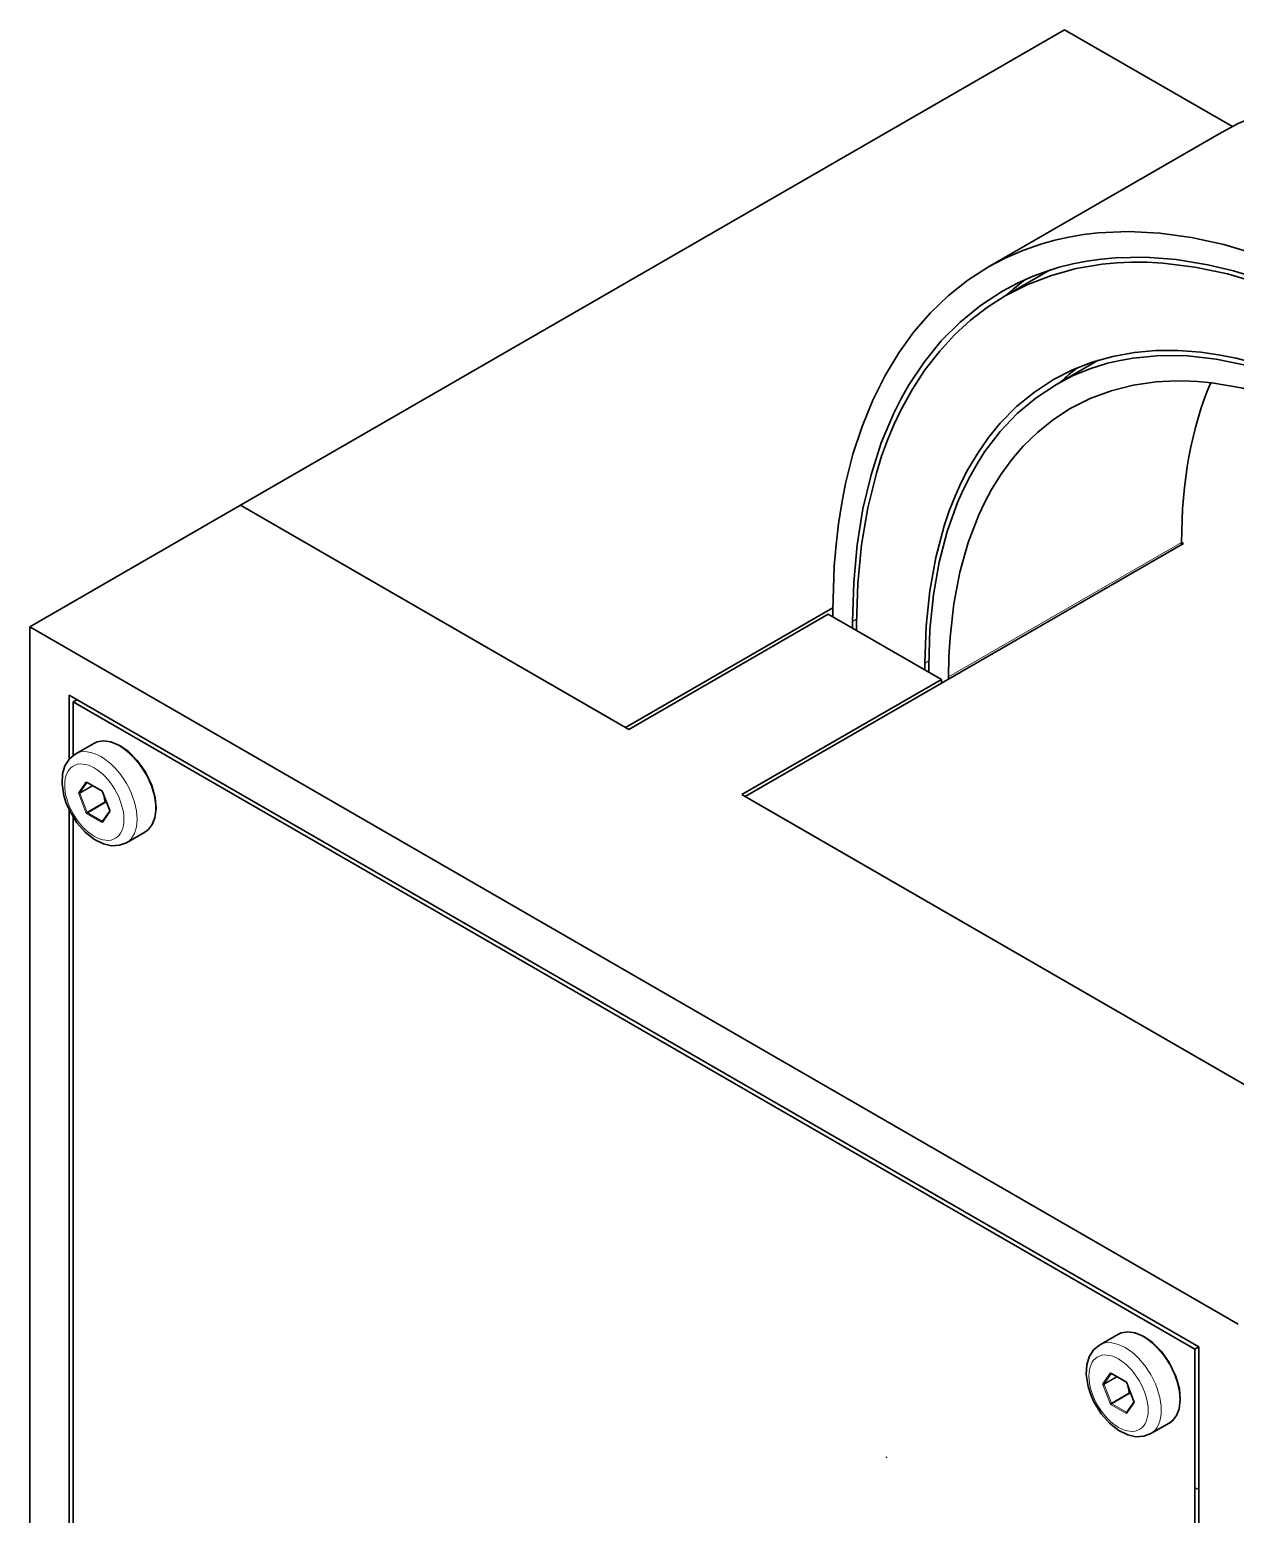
# Model space of a CAD drawing. Extents: x 157 to 1229, y 75 to 1118.
# Drawn here: x 948.6 to 1013.3, y 1037.9 to 1117.7 of the extents above; entities that cross this region are included whole.
import ezdxf

# ---------------------------------------------------------------- set-up
doc = ezdxf.new("R2010")
doc.units = 0

msp = doc.modelspace()

# ---------------------------------------------------------------- linework, layer by layer
at = {"color": 7, "lineweight": 35}
for p, q in [((1004.137, 1117.729), (959.872, 1092.173)), ((959.872, 1092.173), (980.56, 1080.229)), ((959.872, 1092.173), (979.322, 1080.943)), ((1010.535, 1090.112), (986.988, 1076.517)), ((948.558, 1085.641), (1013.471, 1048.164)), ((948.558, 1085.641), (948.558, 1029.421)), ((950.68, 1081.967), (1011.349, 1046.939)), ((950.892, 1081.599), (1011.137, 1046.817)), ((986.988, 1076.517), (1024.784, 1054.696)), ((950.68, 1075.791), (950.68, 1033.738)), ((988.226, 1075.803), (1024.784, 1054.696)), ((950.892, 1075.406), (950.892, 1033.935)), ((1011.349, 995.618), (1011.349, 1046.939)), ((1011.137, 995.986), (1011.137, 1046.817))]:
    msp.add_line(p, q, dxfattribs=at)
at = {"color": 7, "lineweight": 35, "ltscale": 0.260342}
msp.add_line((1004.137, 1117.729), (1013.155, 1112.522), dxfattribs=at)
at = {"color": 7, "lineweight": 35, "ltscale": 0.3613}
msp.add_line((1000.057, 1104.979), (1012.573, 1112.205), dxfattribs=at)
at = {"color": 7, "lineweight": 35, "ltscale": 0.069835}
msp.add_line((1003.376, 1104.817), (1000.957, 1103.421), dxfattribs=at)
at = {"color": 7, "lineweight": 35, "ltscale": 0.064683}
msp.add_line((1003.701, 1098.667), (1005.942, 1099.961), dxfattribs=at)
at = {"color": 7, "lineweight": 35, "ltscale": 0.326599}
msp.add_line((959.872, 1092.173), (948.558, 1085.641), dxfattribs=at)
at = {"color": 7, "lineweight": 13, "ltscale": 0.361298}
msp.add_line((997.913, 1082.947), (1010.429, 1090.173), dxfattribs=at)
at = {"color": 7, "lineweight": 35, "ltscale": 0.003061}
for p, q in [((1010.429, 1090.173), (1010.429, 1090.051)), ((1010.429, 1090.173), (1010.535, 1090.112)), ((997.913, 1082.947), (997.913, 1082.825))]:
    msp.add_line(p, q, dxfattribs=at)
at = {"color": 7, "lineweight": 35, "ltscale": 0.321502}
msp.add_line((980.56, 1080.229), (991.697, 1086.659), dxfattribs=at)
at = {"color": 7, "lineweight": 35, "ltscale": 0.309247}
for p, q in [((991.449, 1086.312), (980.736, 1080.127)), ((997.524, 1082.804), (986.812, 1076.619))]:
    msp.add_line(p, q, dxfattribs=at)
at = {"color": 7, "lineweight": 35, "ltscale": 0.175378}
msp.add_line((991.449, 1086.312), (997.524, 1082.804), dxfattribs=at)
at = {"color": 7, "lineweight": 35, "ltscale": 0.009183}
for p, q in [((991.697, 1086.536), (991.697, 1086.169)), ((992.969, 1085.801), (992.969, 1085.434)), ((996.64, 1083.682), (996.64, 1083.315)), ((996.853, 1083.559), (996.853, 1083.192))]:
    msp.add_line(p, q, dxfattribs=at)
at = {"color": 7, "lineweight": 13, "ltscale": 0.006147}
msp.add_line((992.757, 1085.924), (992.97, 1086.047), dxfattribs=at)
at = {"color": 7, "lineweight": 35, "ltscale": 0.009186}
msp.add_line((992.757, 1085.924), (992.757, 1085.557), dxfattribs=at)
at = {"color": 7, "lineweight": 13, "ltscale": 0.006153}
msp.add_line((996.854, 1083.805), (996.64, 1083.682), dxfattribs=at)
at = {"color": 7, "lineweight": 35, "ltscale": 0.005103}
for p, q in [((997.524, 1082.804), (997.524, 1082.6)), ((986.988, 1076.517), (986.812, 1076.619))]:
    msp.add_line(p, q, dxfattribs=at)
at = {"color": 7, "lineweight": 35, "ltscale": 0.085989}
msp.add_line((950.68, 1081.967), (950.68, 1078.527), dxfattribs=at)
at = {"color": 7, "lineweight": 35, "ltscale": 0.006122}
msp.add_line((951.104, 1081.722), (950.892, 1081.599), dxfattribs=at)
at = {"color": 7, "lineweight": 35, "ltscale": 0.071887}
msp.add_line((950.892, 1081.599), (950.892, 1078.724), dxfattribs=at)
at = {"color": 7, "lineweight": 35, "ltscale": 0.035722}
for p, q in [((979.322, 1080.943), (980.56, 1080.229)), ((986.988, 1076.517), (988.226, 1075.803))]:
    msp.add_line(p, q, dxfattribs=at)
at = {"color": 7, "lineweight": 35, "ltscale": 0.005104}
msp.add_line((980.736, 1080.127), (980.56, 1080.229), dxfattribs=at)
at = {"color": 7, "lineweight": 35, "ltscale": 0.028578}
msp.add_line((951.997, 1079.371), (951.007, 1078.799), dxfattribs=at)
at = {"color": 7, "lineweight": 13, "ltscale": 0.016861}
for p, q in [((951.58, 1077.29), (951.192, 1076.738)), ((951.646, 1077.272), (951.258, 1076.72)), ((1007.491, 1043.376), (1007.879, 1043.928))]:
    msp.add_line(p, q, dxfattribs=at)
at = {"color": 7, "lineweight": 13, "ltscale": 0.022393}
for p, q in [((952.417, 1076.847), (951.641, 1077.295)), ((951.676, 1075.642), (952.452, 1075.194))]:
    msp.add_line(p, q, dxfattribs=at)
at = {"color": 7, "lineweight": 35, "ltscale": 0.000190148}
for p, q in [((951.651, 1077.272), (951.644, 1077.275)), ((1006.664, 1045.51), (1006.657, 1045.513))]:
    msp.add_line(p, q, dxfattribs=at)
at = {"color": 7, "lineweight": 35, "ltscale": 0.022391}
msp.add_line((952.427, 1076.824), (951.651, 1077.272), dxfattribs=at)
at = {"color": 7, "lineweight": 13, "ltscale": 0.026806}
for p, q in [((951.192, 1076.656), (951.58, 1075.656)), ((951.258, 1076.679), (951.646, 1075.68)), ((952.866, 1075.771), (952.478, 1076.771)), ((1006.205, 1044.894), (1006.593, 1043.895)), ((1006.271, 1044.918), (1006.659, 1043.918)), ((1007.879, 1044.01), (1007.491, 1045.009))]:
    msp.add_line(p, q, dxfattribs=at)
at = {"color": 7, "lineweight": 13, "ltscale": 0.019481}
msp.add_line((951.933, 1077.11), (951.258, 1076.72), dxfattribs=at)
at = {"color": 7, "lineweight": 13, "ltscale": 0.020499}
for p, q in [((951.968, 1077.089), (951.258, 1076.679)), ((1006.981, 1045.328), (1006.271, 1044.918))]:
    msp.add_line(p, q, dxfattribs=at)
at = {"color": 7, "lineweight": 35, "ltscale": 0.026806}
for p, q in [((952.855, 1075.774), (952.467, 1076.773)), ((1007.867, 1044.012), (1007.48, 1045.012))]:
    msp.add_line(p, q, dxfattribs=at)
at = {"color": 7, "lineweight": 13, "ltscale": 0.00404}
for p, q in [((952.615, 1076.392), (952.643, 1076.233)), ((1007.628, 1044.63), (1007.656, 1044.471))]:
    msp.add_line(p, q, dxfattribs=at)
at = {"color": 7, "lineweight": 13, "ltscale": 0.022391}
for p, q in [((951.641, 1075.58), (952.417, 1075.133)), ((1007.43, 1045.085), (1006.654, 1045.533)), ((1006.689, 1043.88), (1007.465, 1043.432))]:
    msp.add_line(p, q, dxfattribs=at)
at = {"color": 7, "lineweight": 13, "ltscale": 0.027277}
for p, q in [((952.591, 1076.225), (951.646, 1075.68)), ((952.621, 1076.187), (951.676, 1075.642)), ((1007.604, 1044.464), (1006.659, 1043.918)), ((1007.634, 1044.425), (1006.689, 1043.88))]:
    msp.add_line(p, q, dxfattribs=at)
at = {"color": 7, "lineweight": 35, "ltscale": 0.01686}
for p, q in [((952.472, 1075.187), (952.86, 1075.739)), ((1007.485, 1043.425), (1007.873, 1043.977))]:
    msp.add_line(p, q, dxfattribs=at)
at = {"color": 7, "lineweight": 13, "ltscale": 0.01686}
for p, q in [((952.478, 1075.138), (952.866, 1075.69)), ((1006.593, 1045.528), (1006.205, 1044.976)), ((1006.659, 1045.51), (1006.271, 1044.958))]:
    msp.add_line(p, q, dxfattribs=at)
at = {"color": 7, "lineweight": 13, "ltscale": 0.002202}
for p, q in [((952.621, 1076.187), (952.705, 1076.159)), ((1007.634, 1044.425), (1007.718, 1044.398))]:
    msp.add_line(p, q, dxfattribs=at)
at = {"color": 7, "lineweight": 13, "ltscale": 0.001009}
msp.add_line((952.643, 1076.233), (952.681, 1076.22), dxfattribs=at)
at = {"color": 7, "lineweight": 13, "ltscale": 0.001213}
msp.add_line((952.494, 1075.218), (952.452, 1075.194), dxfattribs=at)
at = {"color": 7, "lineweight": 35, "ltscale": 0.028577}
for p, q in [((954.747, 1074.608), (953.758, 1074.036)), ((1007.01, 1047.609), (1006.02, 1047.038)), ((1009.76, 1042.846), (1008.77, 1042.275))]:
    msp.add_line(p, q, dxfattribs=at)
at = {"color": 7, "lineweight": 35, "ltscale": 0.006124}
msp.add_line((1011.349, 1046.939), (1011.137, 1046.817), dxfattribs=at)
at = {"color": 7, "lineweight": 13, "ltscale": 0.019479}
msp.add_line((1006.946, 1045.348), (1006.271, 1044.958), dxfattribs=at)
at = {"color": 7, "lineweight": 35, "ltscale": 0.022393}
msp.add_line((1007.44, 1045.062), (1006.664, 1045.51), dxfattribs=at)
at = {"color": 7, "lineweight": 13, "ltscale": 0.001008}
msp.add_line((1007.656, 1044.471), (1007.694, 1044.458), dxfattribs=at)
at = {"color": 7, "lineweight": 13, "ltscale": 0.02239}
msp.add_line((1006.654, 1043.819), (1007.43, 1043.371), dxfattribs=at)
at = {"color": 7, "lineweight": 13, "ltscale": 0.001214}
msp.add_line((1007.507, 1043.456), (1007.465, 1043.432), dxfattribs=at)
at = {"color": 7, "lineweight": 35, "ltscale": 0.001019}
msp.add_line((994.583, 1040.982), (994.583, 1041.023), dxfattribs=at)
at = {"color": 7, "lineweight": 35, "ltscale": 0.002156}
msp.add_line((1011.284, 1039.298), (1011.209, 1039.341), dxfattribs=at)
at = {"color": 7, "lineweight": 35}
for points in [[(1012.573, 1112.205), (1013.474, 1112.681), (1014.41, 1113.089), (1015.38, 1113.43), (1016.128, 1113.64), (1016.893, 1113.811), (1017.673, 1113.943), (1018.468, 1114.036), (1020.096, 1114.106), (1021.768, 1114.022), (1023.475, 1113.786), (1025.209, 1113.403), (1026.293, 1113.093), (1027.382, 1112.729), (1028.859, 1112.155), (1030.337, 1111.489), (1031.812, 1110.735), (1032.725, 1110.224)], [(1000.057, 1104.979), (1000.958, 1105.455), (1001.894, 1105.863), (1002.864, 1106.203), (1003.612, 1106.414), (1004.377, 1106.585), (1005.157, 1106.717), (1005.952, 1106.811), (1007.58, 1106.88), (1009.252, 1106.796), (1010.96, 1106.561), (1012.694, 1106.177), (1013.777, 1105.867), (1014.866, 1105.504), (1016.343, 1104.929), (1017.821, 1104.263), (1019.296, 1103.509), (1020.21, 1102.998)], [(1000.807, 1103.68), (1001.613, 1104.109), (1002.451, 1104.482), (1003.147, 1104.741), (1003.861, 1104.964), (1004.593, 1105.148), (1005.342, 1105.296), (1006.107, 1105.405), (1006.887, 1105.476), (1008.49, 1105.504), (1010.143, 1105.378), (1011.84, 1105.099), (1013.218, 1104.769), (1014.615, 1104.342), (1016.027, 1103.821), (1017.096, 1103.369), (1018.17, 1102.865), (1020.21, 1101.773)], [(1000.957, 1103.421), (1002.162, 1104.035), (1003.434, 1104.525), (1004.767, 1104.889), (1006.156, 1105.125), (1006.944, 1105.199), (1007.746, 1105.235), (1008.579, 1105.23), (1009.426, 1105.184), (1011.138, 1104.973), (1012.893, 1104.6), (1014.681, 1104.069), (1016.495, 1103.382), (1018.326, 1102.542), (1020.21, 1101.528)], [(991.697, 1086.536), (991.771, 1088.891), (991.867, 1090.046), (992.001, 1091.179), (992.173, 1092.276), (992.385, 1093.346), (992.779, 1094.909), (993.263, 1096.402), (993.838, 1097.819), (994.503, 1099.153), (995.234, 1100.366), (996.047, 1101.489), (996.939, 1102.516), (997.907, 1103.442), (998.948, 1104.265), (1000.057, 1104.979)], [(992.757, 1085.924), (992.819, 1088.025), (993.005, 1090.044), (993.314, 1091.973), (993.747, 1093.801), (994.301, 1095.52), (994.974, 1097.123), (995.354, 1097.879), (995.763, 1098.602), (996.595, 1099.859), (997.519, 1100.999), (998.532, 1102.019), (999.629, 1102.914), (1000.807, 1103.68)], [(992.969, 1085.801), (993.036, 1087.97), (993.235, 1090.05), (993.568, 1092.032), (994.033, 1093.904), (994.317, 1094.802), (994.632, 1095.668), (994.976, 1096.493), (995.351, 1097.285), (995.973, 1098.417), (996.663, 1099.471), (997.418, 1100.443), (998.236, 1101.331), (999.089, 1102.112), (999.997, 1102.809), (1000.957, 1103.421)], [(1003.551, 1098.927), (1004.561, 1099.443), (1005.624, 1099.859), (1006.737, 1100.172), (1007.897, 1100.381), (1009.053, 1100.484), (1010.245, 1100.489), (1011.47, 1100.396), (1012.404, 1100.262), (1013.352, 1100.074), (1014.312, 1099.832), (1015.282, 1099.536), (1016.591, 1099.058), (1017.913, 1098.487), (1019.242, 1097.825), (1020.21, 1097.289)], [(1003.701, 1098.667), (1004.576, 1099.122), (1005.492, 1099.499), (1006.447, 1099.799), (1007.125, 1099.959), (1007.82, 1100.082), (1009.257, 1100.215), (1010.749, 1100.194), (1012.289, 1100.021), (1013.869, 1099.695), (1015.482, 1099.219), (1016.459, 1098.862), (1017.443, 1098.453), (1018.825, 1097.797), (1020.21, 1097.044)], [(996.64, 1083.682), (996.705, 1085.665), (996.898, 1087.563), (997.221, 1089.363), (997.671, 1091.057), (997.949, 1091.873), (998.258, 1092.659), (998.587, 1093.387), (998.945, 1094.084), (999.476, 1094.978), (1000.058, 1095.811), (1000.689, 1096.581), (1001.57, 1097.474), (1002.525, 1098.257), (1003.551, 1098.927)], [(1020.21, 1095.82), (1018.542, 1096.711), (1016.883, 1097.454), (1015.244, 1098.043), (1013.632, 1098.474), (1012.057, 1098.745), (1011.275, 1098.82), (1010.505, 1098.854), (1009.773, 1098.847), (1009.055, 1098.8), (1007.82, 1098.623), (1006.638, 1098.324), (1005.514, 1097.905), (1004.451, 1097.369)], [(996.853, 1083.559), (996.914, 1085.495), (997.1, 1087.348), (997.41, 1089.108), (997.843, 1090.766), (998.396, 1092.312), (998.717, 1093.041), (999.067, 1093.739), (999.445, 1094.405), (999.851, 1095.038), (1000.682, 1096.131), (1001.604, 1097.103), (1002.612, 1097.95), (1003.701, 1098.667)], [(1004.451, 1097.369), (1003.548, 1096.784), (1002.702, 1096.107), (1001.917, 1095.34), (1001.303, 1094.624), (1000.736, 1093.847), (1000.218, 1093.01), (999.862, 1092.345), (999.534, 1091.649), (998.967, 1090.167), (998.519, 1088.571), (998.194, 1086.87), (997.992, 1085.075), (997.933, 1084.024), (997.913, 1082.947)], [(951.007, 1078.799), (950.687, 1078.536), (950.453, 1078.166), (950.326, 1077.742), (950.295, 1077.208), (950.392, 1076.571), (950.518, 1076.169)], [(955.111, 1077.112), (954.754, 1077.856), (954.331, 1078.453), (953.84, 1078.946), (953.38, 1079.264), (952.915, 1079.456), (952.53, 1079.509), (952.176, 1079.452), (951.997, 1079.371)], [(955.111, 1077.112), (955.297, 1076.439), (955.346, 1075.88), (955.284, 1075.379), (955.142, 1075.016), (954.919, 1074.733), (954.747, 1074.608)], [(953.758, 1074.036), (953.39, 1073.895), (952.954, 1073.87), (952.521, 1073.967), (952.042, 1074.202), (951.537, 1074.601), (951.091, 1075.11), (950.688, 1075.775), (950.518, 1076.169)], [(1010.124, 1045.35), (1009.767, 1046.094), (1009.344, 1046.691), (1008.853, 1047.184), (1008.393, 1047.502), (1007.928, 1047.694), (1007.543, 1047.747), (1007.189, 1047.69), (1007.01, 1047.609)], [(1006.02, 1047.038), (1005.7, 1046.775), (1005.466, 1046.404), (1005.339, 1045.981), (1005.307, 1045.447), (1005.405, 1044.809), (1005.531, 1044.407)], [(1010.124, 1045.35), (1010.31, 1044.678), (1010.359, 1044.118), (1010.297, 1043.617), (1010.155, 1043.254), (1009.932, 1042.971), (1009.76, 1042.846)], [(1008.77, 1042.275), (1008.403, 1042.133), (1007.967, 1042.109), (1007.534, 1042.205), (1007.055, 1042.441), (1006.549, 1042.84), (1006.104, 1043.349), (1005.7, 1044.013), (1005.531, 1044.407)]]:
    msp.add_lwpolyline(points, dxfattribs=at)
for centre, radius, start, end in [((1010.007, 1093.531), 13.392, 126.27401, 132.19104), ((1011.84, 1090.366), 11.561, 127.30242, 133.13839), ((952.367, 1076.737), 0.106, 19.87854, 55.29891), ((952.796, 1075.746), 0.0644, 352.38511, 24.99437), ((1007.38, 1044.975), 0.106, 19.87854, 55.29891), ((1007.809, 1043.985), 0.0644, 352.38511, 24.99437)]:
    msp.add_arc(centre, radius, start, end, dxfattribs=at)
at = {"color": 7, "lineweight": 13}
for centre, radius, start, end in [((950.27, 1075.929), 2.339, 7.27351, 22.43119), ((952.541, 1076.252), 0.104, 320.80284, 349.22291), ((1005.283, 1044.167), 2.339, 7.27351, 22.43119), ((1007.554, 1044.491), 0.104, 320.80284, 349.22291)]:
    msp.add_arc(centre, radius, start, end, dxfattribs=at)
at = {"color": 7, "lineweight": 35}
msp.add_ellipse((1038.799, 1071.859), major_axis=(22.486, -32.357), ratio=0.534624, start_param=3.463401, end_param=3.79737, dxfattribs=at)
at = {"color": 7, "lineweight": 13}
for centre, major_axis, ratio, start_param, end_param in [((953.372, 1076.99), (-1.375, 2.382), 0.57735, 3.141622, 6.283214), ((952.383, 1076.418), (-1.375, 2.382), 0.57735, 3.141622, 6.283214), ((952.029, 1076.214), (-1.125, 1.949), 0.57735, 4.426991, 10.710176), ((951.641, 1077.213), (-0.05, 0.0866), 0.57735, 5.497787, 6.544985), ((951.615, 1077.31), (-0.0409, 0.0287), 0.788675, 1.219917, 2.790713), ((951.676, 1077.315), (0.025, 0.0433), 0.57735, 2.356194, 3.141593), ((951.253, 1076.662), (-0.05, 0.0866), 0.57735, 0.261799, 1.308997), ((951.227, 1076.758), (-0.0409, 0.0287), 0.788675, 1.219917, 2.790713), ((951.227, 1076.677), (-0.0466, -0.0181), 0.211325, 0.631914, 2.202711), ((951.289, 1076.682), (-0.025, 0.0433), 0.57735, 0.261799, 1.308997), ((952.417, 1076.766), (-0.05, 0.0866), 0.57735, 4.45059, 5.497787), ((952.452, 1076.868), (0.025, 0.0433), 0.57735, 2.356194, 3.141593), ((952.513, 1076.791), (0.0466, 0.0181), 0.211325, 3.141593, 3.773507), ((951.615, 1075.677), (-0.0466, -0.0181), 0.211325, 0.631914, 2.202711), ((951.641, 1075.662), (-0.05, 0.0866), 0.57735, 1.308997, 2.356194), ((951.676, 1075.601), (-0.025, -0.0433), 0.57735, 3.926991, 5.497787), ((951.676, 1075.682), (-0.025, 0.0433), 0.57735, 1.308997, 2.356194), ((952.621, 1076.228), (-0.0495, -0.0072), 0.042906, 4.250387, 5.373351), ((952.621, 1076.228), (-0.025, 0.0433), 0.57735, 1.308997, 2.356194), ((952.901, 1075.71), (0.0409, -0.0287), 0.788675, 3.141471, 4.36151), ((952.901, 1075.792), (0.0466, 0.0181), 0.211325, 3.141593, 3.773507), ((952.805, 1075.766), (-0.05, 0.0866), 0.57735, 3.403392, 4.45059), ((952.452, 1075.153), (-0.025, -0.0433), 0.57735, 3.926991, 5.497787), ((952.417, 1075.214), (-0.05, 0.0866), 0.57735, 2.356194, 3.403392), ((952.452, 1075.235), (-0.025, 0.0433), 0.57735, 2.356194, 3.04319), ((952.513, 1075.158), (0.0409, -0.0287), 0.788675, 3.141471, 4.36151), ((1008.385, 1045.228), (-1.375, 2.382), 0.57735, 3.141622, 6.283214), ((1007.395, 1044.656), (-1.375, 2.382), 0.57735, 3.141622, 6.283214), ((1007.042, 1044.452), (-1.125, 1.949), 0.57735, 4.426991, 10.710176), ((1006.654, 1045.452), (-0.05, 0.0866), 0.57735, 5.497787, 6.544985), ((1006.628, 1045.548), (-0.0409, 0.0287), 0.788675, 1.219917, 2.790713), ((1006.689, 1045.554), (0.025, 0.0433), 0.57735, 2.356194, 3.141593), ((1006.266, 1044.9), (-0.05, 0.0866), 0.57735, 0.261799, 1.308997), ((1006.24, 1044.996), (-0.0409, 0.0287), 0.788675, 1.219917, 2.790713), ((1006.24, 1044.915), (-0.0466, -0.0181), 0.211325, 0.631914, 2.202711), ((1006.302, 1044.92), (-0.025, 0.0433), 0.57735, 0.261799, 1.308997), ((1007.43, 1045.004), (-0.05, 0.0866), 0.57735, 4.45059, 5.497787), ((1007.465, 1045.106), (0.025, 0.0433), 0.57735, 2.356194, 3.141593), ((1007.526, 1045.03), (0.0466, 0.0181), 0.211325, 3.141593, 3.773507), ((1007.634, 1044.466), (-0.0495, -0.0072), 0.042906, 4.250387, 5.373351), ((1007.634, 1044.466), (-0.025, 0.0433), 0.57735, 1.308997, 2.356194), ((1006.628, 1043.915), (-0.0466, -0.0181), 0.211325, 0.631914, 2.202711), ((1006.654, 1043.9), (-0.05, 0.0866), 0.57735, 1.308997, 2.356194), ((1006.689, 1043.839), (-0.025, -0.0433), 0.57735, 3.926991, 5.497787), ((1006.689, 1043.921), (-0.025, 0.0433), 0.57735, 1.308997, 2.356194), ((1007.914, 1043.948), (0.0409, -0.0287), 0.788675, 3.141471, 4.36151), ((1007.914, 1044.03), (0.0466, 0.0181), 0.211325, 3.141593, 3.773507), ((1007.818, 1044.004), (-0.05, 0.0866), 0.57735, 3.403392, 4.45059), ((1007.465, 1043.391), (-0.025, -0.0433), 0.57735, 3.926991, 5.497787), ((1007.43, 1043.453), (-0.05, 0.0866), 0.57735, 2.356194, 3.403392), ((1007.465, 1043.473), (-0.025, 0.0433), 0.57735, 2.356194, 3.04319), ((1007.526, 1043.397), (0.0409, -0.0287), 0.788675, 3.141471, 4.36151)]:
    msp.add_ellipse(centre, major_axis=major_axis, ratio=ratio, start_param=start_param, end_param=end_param, dxfattribs=at)

doc.saveas('drawing.dxf')
